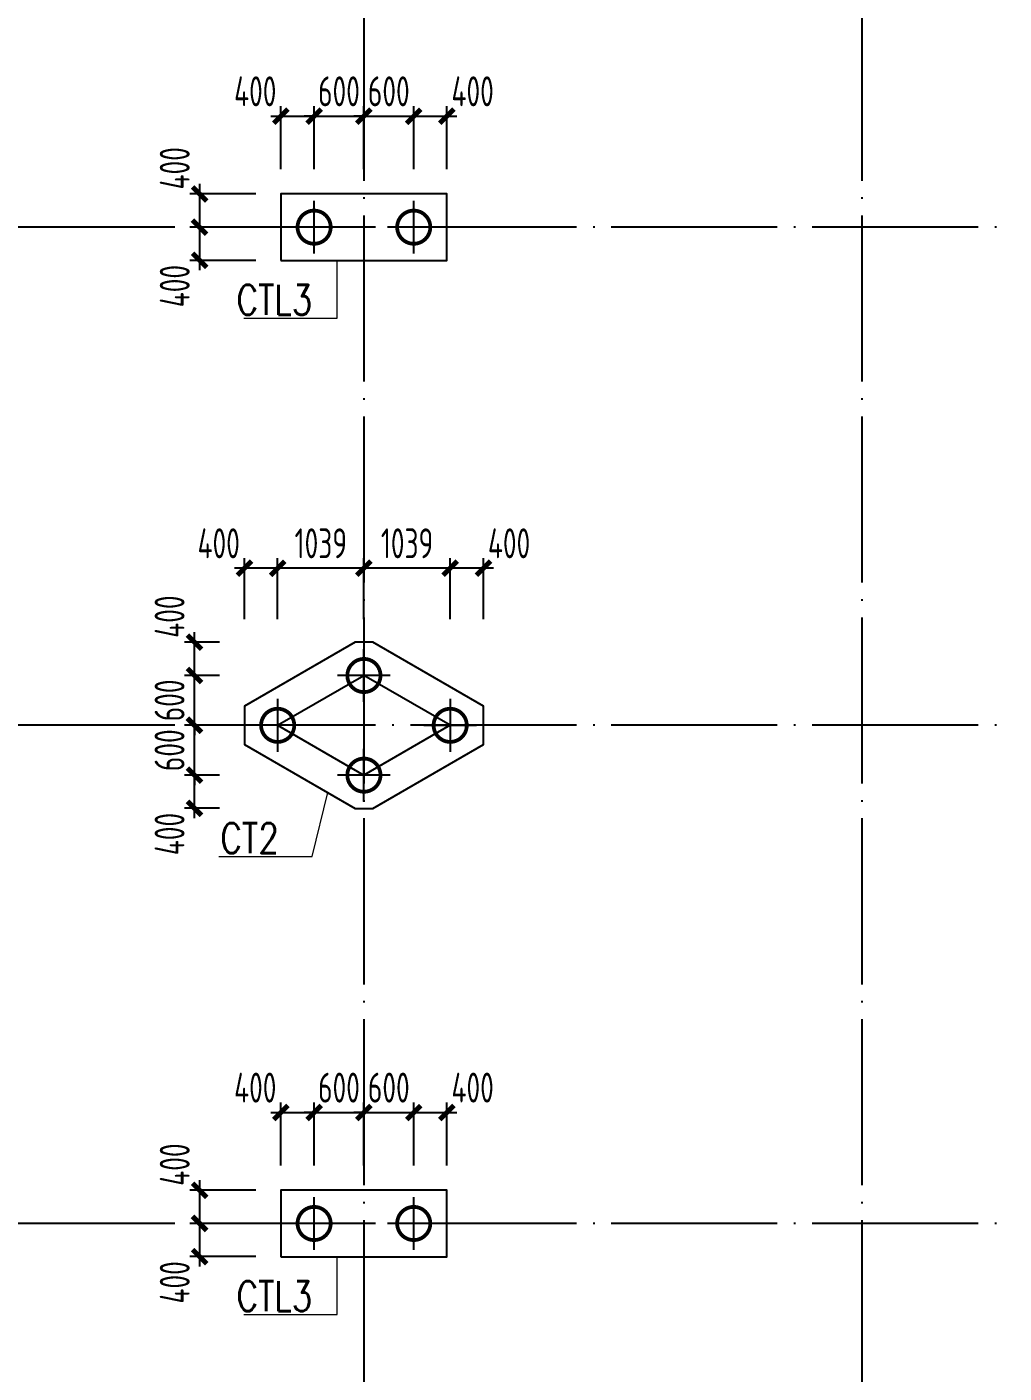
# Model space of a CAD drawing. Extents: x -1389621 to 57380, y -92505 to 283644.
# Drawn here: x -1364767 to -1352995, y 207315 to 223529 of the extents above; entities that cross this region are included whole.
import ezdxf
from ezdxf.enums import TextEntityAlignment as Align

# ---------------------------------------------------------------- set-up
doc = ezdxf.new("R2010")
doc.units = 0
doc.header["$LTSCALE"] = 100
doc.header["$MEASUREMENT"] = 0
doc.linetypes.add('DOTE', pattern=[2.42, 2, -0.2, 0.02, -0.2])
doc.layers.get('0').update_dxf_attribs({"linetype": 'CONTINUOUS'})
doc.layers.get('Defpoints').update_dxf_attribs({"linetype": 'CONTINUOUS'})
for name, color, linetype in [('DIM', 3, 'CONTINUOUS'), ('DOTE', 1, 'DOTE'), ('PUB_DIM', 3, 'CONTINUOUS'), ('单桩', 6, 'CONTINUOUS'), ('承台', 2, 'CONTINUOUS')]:
    doc.layers.add(name, color=color, linetype=linetype)
doc.layers.add('PUB_TEXT', color=7, linetype='CONTINUOUS', lineweight=15)
doc.styles.add('DIM_FONT', font='SIMPLEX', dxfattribs={"width": 0.7, "bigfont": 'GBCBIG'})
doc.styles.add('hztxt', font='txt', dxfattribs={"width": 0.7, "height": 10, "bigfont": 'hztxt.shx'})
doc.styles.add('TSSD_Dimension', font='tssdeng.shx', dxfattribs={"width": 0.7, "bigfont": 'hztxt.shx'})
doc.dimstyles.new('TSSD_100_100', dxfattribs={"dimtxt": 300, "dimasz": 100, "dimexe": 100, "dimexo": 250, "dimgap": 100, "dimtad": 1, "dimdec": 0, "dimzin": 0, "dimdsep": 46, "dimtxsty": 'TSSD_Dimension', "dimblk": 'ARCHTICK', "dimblk1": 'ARCHTICK', "dimblk2": 'ARCHTICK', "dimcen": 0, "dimdle": 100, "dimclrt": 7, "dimadec": 0, "dimazin": 0, "dimtfac": 1, "dimtdec": 0, "dimtix": 1, "dimtmove": 2, "dimatfit": 3, "dimfxl": 0, "dimtolj": 1, "dimtzin": 0, "dimarcsym": 0})

# ---------------------------------------------------------------- blocks, each defined once
blk = doc.blocks.new('U_B0HTE')
at = {"layer": '单桩'}
for p, q in [((0, 269.25), (0, -269.25)), ((-269.25, 0), (269.25, 0))]:
    blk.add_line(p, q, dxfattribs=at)
at = {"layer": '单桩', "const_width": 38.5}
blk.add_lwpolyline([(-169.25, 0, 1), (169.25, 0, 1)], format="xyb", close=True, dxfattribs=at)
at = {"style": 'DIM_FONT', "width": 0.8, "flags": 9}
for tag in ['YSIZE', 'XSIZE']:
    blk.add_attdef(tag, (0, 0), '', height=0.5, dxfattribs=at)
blk = doc.blocks.new('_ArchTick')
at = {"color": 0, "linetype": 'ByBlock'}
blk.add_lwpolyline([(-0.71, -0.71, 0.5, 0.5, 0), (0.71, 0.71, 0.5, 0.5, 0)], format="xyseb", dxfattribs=at)
blk = doc.blocks.new('*D1428')
at = {"layer": 'Defpoints', "color": 0, "ltscale": 100}
for p in [(-1361746, 217009), (-1361746, 216094), (-1360707, 216094)]:
    blk.add_point(p, dxfattribs=at)
at = {"layer": 'DIM', "color": 0, "lineweight": -2, "ltscale": 100}
for p, q in [((-1361746, 216394), (-1361746, 217129)), ((-1360707, 216394), (-1360707, 217129)), ((-1360587, 217009), (-1361866, 217009))]:
    blk.add_line(p, q, dxfattribs=at)
at = {"layer": 'DIM', "color": 0, "lineweight": -2, "ltscale": 100, "xscale": 120, "yscale": 120, "zscale": 120, "rotation": 180}
blk.add_blockref('_ArchTick', (-1361746, 217009), dxfattribs=at)
at = {"layer": 'DIM', "color": 0, "lineweight": -2, "ltscale": 100, "xscale": 120, "yscale": 120, "zscale": 120}
blk.add_blockref('_ArchTick', (-1360707, 217009), dxfattribs=at)
at = {"layer": 'DIM', "color": 7, "ltscale": 100, "insert": (-1361226, 217309), "char_height": 360, "attachment_point": 5, "style": 'TSSD_Dimension'}
blk.add_mtext('\\A1;1039', dxfattribs=at)
blk = doc.blocks.new('*D1429')
at = {"layer": 'Defpoints', "color": 0, "ltscale": 100}
for p in [(-1360707, 217009), (-1360707, 216094), (-1359667, 216094)]:
    blk.add_point(p, dxfattribs=at)
at = {"layer": 'DIM', "color": 0, "lineweight": -2, "ltscale": 100}
for p, q in [((-1360707, 216394), (-1360707, 217129)), ((-1359667, 216394), (-1359667, 217129)), ((-1359547, 217009), (-1360827, 217009))]:
    blk.add_line(p, q, dxfattribs=at)
at = {"layer": 'DIM', "color": 0, "lineweight": -2, "ltscale": 100, "xscale": 120, "yscale": 120, "zscale": 120, "rotation": 180}
blk.add_blockref('_ArchTick', (-1360707, 217009), dxfattribs=at)
at = {"layer": 'DIM', "color": 0, "lineweight": -2, "ltscale": 100, "xscale": 120, "yscale": 120, "zscale": 120}
blk.add_blockref('_ArchTick', (-1359667, 217009), dxfattribs=at)
at = {"layer": 'DIM', "color": 7, "ltscale": 100, "insert": (-1360187, 217309), "char_height": 360, "attachment_point": 5, "style": 'TSSD_Dimension'}
blk.add_mtext('\\A1;1039', dxfattribs=at)
blk = doc.blocks.new('*D1430')
at = {"layer": 'Defpoints', "color": 0, "ltscale": 100}
for p in [(-1362146, 217009), (-1362146, 216094), (-1361746, 216094)]:
    blk.add_point(p, dxfattribs=at)
at = {"layer": 'DIM', "color": 0, "lineweight": -2, "ltscale": 100}
for p, q in [((-1362146, 216394), (-1362146, 217129)), ((-1361746, 216394), (-1361746, 217129)), ((-1361626, 217009), (-1362266, 217009))]:
    blk.add_line(p, q, dxfattribs=at)
at = {"layer": 'DIM', "color": 0, "lineweight": -2, "ltscale": 100, "xscale": 120, "yscale": 120, "zscale": 120, "rotation": 180}
blk.add_blockref('_ArchTick', (-1362146, 217009), dxfattribs=at)
at = {"layer": 'DIM', "color": 0, "lineweight": -2, "ltscale": 100, "xscale": 120, "yscale": 120, "zscale": 120}
blk.add_blockref('_ArchTick', (-1361746, 217009), dxfattribs=at)
at = {"layer": 'DIM', "color": 7, "ltscale": 100, "insert": (-1362456, 217309), "char_height": 360, "attachment_point": 5, "style": 'TSSD_Dimension'}
blk.add_mtext('\\A1;400', dxfattribs=at)
blk = doc.blocks.new('*D1431')
at = {"layer": 'Defpoints', "color": 0, "ltscale": 100}
for p in [(-1359667, 217009), (-1359667, 216094), (-1359267, 216094)]:
    blk.add_point(p, dxfattribs=at)
at = {"layer": 'DIM', "color": 0, "lineweight": -2, "ltscale": 100}
for p, q in [((-1359667, 216394), (-1359667, 217129)), ((-1359267, 216394), (-1359267, 217129)), ((-1359147, 217009), (-1359787, 217009))]:
    blk.add_line(p, q, dxfattribs=at)
at = {"layer": 'DIM', "color": 0, "lineweight": -2, "ltscale": 100, "xscale": 120, "yscale": 120, "zscale": 120, "rotation": 180}
blk.add_blockref('_ArchTick', (-1359667, 217009), dxfattribs=at)
at = {"layer": 'DIM', "color": 0, "lineweight": -2, "ltscale": 100, "xscale": 120, "yscale": 120, "zscale": 120}
blk.add_blockref('_ArchTick', (-1359267, 217009), dxfattribs=at)
at = {"layer": 'DIM', "color": 7, "ltscale": 100, "insert": (-1358958, 217309), "char_height": 360, "attachment_point": 5, "style": 'TSSD_Dimension'}
blk.add_mtext('\\A1;400', dxfattribs=at)
blk = doc.blocks.new('*D1432')
at = {"layer": 'Defpoints', "color": 0, "ltscale": 100}
for p in [(-1362748, 214517), (-1362146, 214517), (-1362146, 214117)]:
    blk.add_point(p, dxfattribs=at)
at = {"layer": 'DIM', "color": 0, "lineweight": -2, "ltscale": 100}
for p, q in [((-1362446, 214517), (-1362868, 214517)), ((-1362748, 213997), (-1362748, 214637)), ((-1362446, 214117), (-1362868, 214117))]:
    blk.add_line(p, q, dxfattribs=at)
at = {"layer": 'DIM', "color": 0, "lineweight": -2, "ltscale": 100, "xscale": 120, "yscale": 120, "zscale": 120}
for p, rotation in [((-1362748, 214517), 90), ((-1362748, 214117), 270)]:
    blk.add_blockref('_ArchTick', p, dxfattribs=dict(at, rotation=rotation))
at = {"layer": 'DIM', "color": 7, "ltscale": 100, "insert": (-1363048, 213807), "char_height": 360, "attachment_point": 5, "rotation": 90, "style": 'TSSD_Dimension'}
blk.add_mtext('\\A1;400', dxfattribs=at)
blk = doc.blocks.new('*D1441')
at = {"layer": 'Defpoints', "color": 0, "ltscale": 100}
for p in [(-1362748, 215717), (-1362146, 215717), (-1362146, 215117)]:
    blk.add_point(p, dxfattribs=at)
at = {"layer": 'DIM', "color": 0, "lineweight": -2, "ltscale": 100}
for p, q in [((-1362748, 215717), (-1362748, 215837)), ((-1362446, 215717), (-1362868, 215717)), ((-1362748, 215117), (-1362748, 215717)), ((-1362446, 215117), (-1362868, 215117)), ((-1362748, 215117), (-1362748, 214997))]:
    blk.add_line(p, q, dxfattribs=at)
at = {"layer": 'DIM', "color": 0, "lineweight": -2, "ltscale": 100, "xscale": 120, "yscale": 120, "zscale": 120}
for p, rotation in [((-1362748, 215717), 270), ((-1362748, 215117), 90)]:
    blk.add_blockref('_ArchTick', p, dxfattribs=dict(at, rotation=rotation))
at = {"layer": 'DIM', "color": 7, "ltscale": 100, "insert": (-1363048, 215417), "char_height": 360, "attachment_point": 5, "rotation": 90, "style": 'TSSD_Dimension'}
blk.add_mtext('\\A1;600', dxfattribs=at)
blk = doc.blocks.new('*D1442')
at = {"layer": 'Defpoints', "color": 0, "ltscale": 100}
for p in [(-1362748, 216117), (-1362146, 216117), (-1362146, 215717)]:
    blk.add_point(p, dxfattribs=at)
at = {"layer": 'DIM', "color": 0, "lineweight": -2, "ltscale": 100}
for p, q in [((-1362748, 215597), (-1362748, 216237)), ((-1362446, 216117), (-1362868, 216117)), ((-1362446, 215717), (-1362868, 215717))]:
    blk.add_line(p, q, dxfattribs=at)
at = {"layer": 'DIM', "color": 0, "lineweight": -2, "ltscale": 100, "xscale": 120, "yscale": 120, "zscale": 120}
for p, rotation in [((-1362748, 216117), 90), ((-1362748, 215717), 270)]:
    blk.add_blockref('_ArchTick', p, dxfattribs=dict(at, rotation=rotation))
at = {"layer": 'DIM', "color": 7, "ltscale": 100, "insert": (-1363048, 216426), "char_height": 360, "attachment_point": 5, "rotation": 90, "style": 'TSSD_Dimension'}
blk.add_mtext('\\A1;400', dxfattribs=at)
blk = doc.blocks.new('*D1443')
at = {"layer": 'Defpoints', "color": 0, "ltscale": 100}
for p in [(-1362748, 215117), (-1362146, 215117), (-1362146, 214517)]:
    blk.add_point(p, dxfattribs=at)
at = {"layer": 'DIM', "color": 0, "lineweight": -2, "ltscale": 100}
for p, q in [((-1362748, 215117), (-1362748, 215237)), ((-1362446, 215117), (-1362868, 215117)), ((-1362748, 214517), (-1362748, 215117)), ((-1362446, 214517), (-1362868, 214517)), ((-1362748, 214517), (-1362748, 214397))]:
    blk.add_line(p, q, dxfattribs=at)
at = {"layer": 'DIM', "color": 0, "lineweight": -2, "ltscale": 100, "xscale": 120, "yscale": 120, "zscale": 120}
for p, rotation in [((-1362748, 215117), 270), ((-1362748, 214517), 90)]:
    blk.add_blockref('_ArchTick', p, dxfattribs=dict(at, rotation=rotation))
at = {"layer": 'DIM', "color": 7, "ltscale": 100, "insert": (-1363048, 214817), "char_height": 360, "attachment_point": 5, "rotation": 90, "style": 'TSSD_Dimension'}
blk.add_mtext('\\A1;600', dxfattribs=at)
blk = doc.blocks.new('*D1459')
at = {"layer": 'Defpoints', "color": 0, "ltscale": 100}
for p in [(-1361707, 221517), (-1362686, 221117), (-1361707, 221117)]:
    blk.add_point(p, dxfattribs=at)
at = {"layer": 'DIM', "color": 0, "lineweight": -2, "ltscale": 100}
for p, q in [((-1362007, 221517), (-1362806, 221517)), ((-1362686, 221637), (-1362686, 220997)), ((-1362007, 221117), (-1362806, 221117))]:
    blk.add_line(p, q, dxfattribs=at)
at = {"layer": 'DIM', "color": 0, "lineweight": -2, "ltscale": 100, "xscale": 120, "yscale": 120, "zscale": 120}
for p, rotation in [((-1362686, 221517), 90), ((-1362686, 221117), 270)]:
    blk.add_blockref('_ArchTick', p, dxfattribs=dict(at, rotation=rotation))
at = {"layer": 'DIM', "color": 7, "ltscale": 100, "insert": (-1362986, 221826), "char_height": 360, "attachment_point": 5, "rotation": 90, "style": 'TSSD_Dimension'}
blk.add_mtext('\\A1;400', dxfattribs=at)
blk = doc.blocks.new('*D1460')
at = {"layer": 'Defpoints', "color": 0, "ltscale": 100}
for p in [(-1361307, 222453), (-1361707, 221517), (-1361307, 221517)]:
    blk.add_point(p, dxfattribs=at)
at = {"layer": 'DIM', "color": 0, "lineweight": -2, "ltscale": 100}
for p, q in [((-1361707, 221817), (-1361707, 222573)), ((-1361307, 221817), (-1361307, 222573)), ((-1361827, 222453), (-1361187, 222453))]:
    blk.add_line(p, q, dxfattribs=at)
at = {"layer": 'DIM', "color": 0, "lineweight": -2, "ltscale": 100, "xscale": 120, "yscale": 120, "zscale": 120, "rotation": 180}
blk.add_blockref('_ArchTick', (-1361707, 222453), dxfattribs=at)
at = {"layer": 'DIM', "color": 0, "lineweight": -2, "ltscale": 100, "xscale": 120, "yscale": 120, "zscale": 120}
blk.add_blockref('_ArchTick', (-1361307, 222453), dxfattribs=at)
at = {"layer": 'DIM', "color": 7, "ltscale": 100, "insert": (-1362016, 222753), "char_height": 360, "attachment_point": 5, "style": 'TSSD_Dimension'}
blk.add_mtext('\\A1;400', dxfattribs=at)
blk = doc.blocks.new('*D1461')
at = {"layer": 'Defpoints', "color": 0, "ltscale": 100}
for p in [(-1361707, 221117), (-1362686, 220717), (-1361707, 220717)]:
    blk.add_point(p, dxfattribs=at)
at = {"layer": 'DIM', "color": 0, "lineweight": -2, "ltscale": 100}
for p, q in [((-1362686, 221237), (-1362686, 220597)), ((-1362007, 221117), (-1362806, 221117)), ((-1362007, 220717), (-1362806, 220717))]:
    blk.add_line(p, q, dxfattribs=at)
at = {"layer": 'DIM', "color": 0, "lineweight": -2, "ltscale": 100, "xscale": 120, "yscale": 120, "zscale": 120}
for p, rotation in [((-1362686, 221117), 90), ((-1362686, 220717), 270)]:
    blk.add_blockref('_ArchTick', p, dxfattribs=dict(at, rotation=rotation))
at = {"layer": 'DIM', "color": 7, "ltscale": 100, "insert": (-1362986, 220407), "char_height": 360, "attachment_point": 5, "rotation": 90, "style": 'TSSD_Dimension'}
blk.add_mtext('\\A1;400', dxfattribs=at)
blk = doc.blocks.new('*D1462')
at = {"layer": 'Defpoints', "color": 0, "ltscale": 100}
for p in [(-1360107, 222453), (-1360707, 221517), (-1360107, 221517)]:
    blk.add_point(p, dxfattribs=at)
at = {"layer": 'DIM', "color": 0, "lineweight": -2, "ltscale": 100}
for p, q in [((-1360707, 221817), (-1360707, 222573)), ((-1360107, 221817), (-1360107, 222573)), ((-1360707, 222453), (-1360827, 222453)), ((-1360707, 222453), (-1360107, 222453)), ((-1360107, 222453), (-1359987, 222453))]:
    blk.add_line(p, q, dxfattribs=at)
at = {"layer": 'DIM', "color": 0, "lineweight": -2, "ltscale": 100, "xscale": 120, "yscale": 120, "zscale": 120}
blk.add_blockref('_ArchTick', (-1360707, 222453), dxfattribs=at)
at = {"layer": 'DIM', "color": 0, "lineweight": -2, "ltscale": 100, "xscale": 120, "yscale": 120, "zscale": 120, "rotation": 180}
blk.add_blockref('_ArchTick', (-1360107, 222453), dxfattribs=at)
at = {"layer": 'DIM', "color": 7, "ltscale": 100, "insert": (-1360407, 222753), "char_height": 360, "attachment_point": 5, "style": 'TSSD_Dimension'}
blk.add_mtext('\\A1;600', dxfattribs=at)
blk = doc.blocks.new('*D1463')
at = {"layer": 'Defpoints', "color": 0, "ltscale": 100}
for p in [(-1359707, 222453), (-1360107, 221517), (-1359707, 221517)]:
    blk.add_point(p, dxfattribs=at)
at = {"layer": 'DIM', "color": 0, "lineweight": -2, "ltscale": 100}
for p, q in [((-1360107, 221817), (-1360107, 222573)), ((-1359707, 221817), (-1359707, 222573)), ((-1360227, 222453), (-1359587, 222453))]:
    blk.add_line(p, q, dxfattribs=at)
at = {"layer": 'DIM', "color": 0, "lineweight": -2, "ltscale": 100, "xscale": 120, "yscale": 120, "zscale": 120, "rotation": 180}
blk.add_blockref('_ArchTick', (-1360107, 222453), dxfattribs=at)
at = {"layer": 'DIM', "color": 0, "lineweight": -2, "ltscale": 100, "xscale": 120, "yscale": 120, "zscale": 120}
blk.add_blockref('_ArchTick', (-1359707, 222453), dxfattribs=at)
at = {"layer": 'DIM', "color": 7, "ltscale": 100, "insert": (-1359397, 222753), "char_height": 360, "attachment_point": 5, "style": 'TSSD_Dimension'}
blk.add_mtext('\\A1;400', dxfattribs=at)
blk = doc.blocks.new('*D1464')
at = {"layer": 'Defpoints', "color": 0, "ltscale": 100}
for p in [(-1360707, 222453), (-1361307, 221517), (-1360707, 221517)]:
    blk.add_point(p, dxfattribs=at)
at = {"layer": 'DIM', "color": 0, "lineweight": -2, "ltscale": 100}
for p, q in [((-1361307, 221817), (-1361307, 222573)), ((-1360707, 221817), (-1360707, 222573)), ((-1361307, 222453), (-1361427, 222453)), ((-1361307, 222453), (-1360707, 222453)), ((-1360707, 222453), (-1360587, 222453))]:
    blk.add_line(p, q, dxfattribs=at)
at = {"layer": 'DIM', "color": 0, "lineweight": -2, "ltscale": 100, "xscale": 120, "yscale": 120, "zscale": 120}
blk.add_blockref('_ArchTick', (-1361307, 222453), dxfattribs=at)
at = {"layer": 'DIM', "color": 0, "lineweight": -2, "ltscale": 100, "xscale": 120, "yscale": 120, "zscale": 120, "rotation": 180}
blk.add_blockref('_ArchTick', (-1360707, 222453), dxfattribs=at)
at = {"layer": 'DIM', "color": 7, "ltscale": 100, "insert": (-1361007, 222753), "char_height": 360, "attachment_point": 5, "style": 'TSSD_Dimension'}
blk.add_mtext('\\A1;600', dxfattribs=at)
blk = doc.blocks.new('*D1465')
at = {"layer": 'Defpoints', "color": 0, "ltscale": 100}
for p in [(-1361707, 209517), (-1362686, 209117), (-1361707, 209117)]:
    blk.add_point(p, dxfattribs=at)
at = {"layer": 'DIM', "color": 0, "lineweight": -2, "ltscale": 100}
for p, q in [((-1362007, 209517), (-1362806, 209517)), ((-1362686, 209637), (-1362686, 208997)), ((-1362007, 209117), (-1362806, 209117))]:
    blk.add_line(p, q, dxfattribs=at)
at = {"layer": 'DIM', "color": 0, "lineweight": -2, "ltscale": 100, "xscale": 120, "yscale": 120, "zscale": 120}
for p, rotation in [((-1362686, 209517), 90), ((-1362686, 209117), 270)]:
    blk.add_blockref('_ArchTick', p, dxfattribs=dict(at, rotation=rotation))
at = {"layer": 'DIM', "color": 7, "ltscale": 100, "insert": (-1362986, 209826), "char_height": 360, "attachment_point": 5, "rotation": 90, "style": 'TSSD_Dimension'}
blk.add_mtext('\\A1;400', dxfattribs=at)
blk = doc.blocks.new('*D1466')
at = {"layer": 'Defpoints', "color": 0, "ltscale": 100}
for p in [(-1361307, 210453), (-1361707, 209517), (-1361307, 209517)]:
    blk.add_point(p, dxfattribs=at)
at = {"layer": 'DIM', "color": 0, "lineweight": -2, "ltscale": 100}
for p, q in [((-1361707, 209817), (-1361707, 210573)), ((-1361307, 209817), (-1361307, 210573)), ((-1361827, 210453), (-1361187, 210453))]:
    blk.add_line(p, q, dxfattribs=at)
at = {"layer": 'DIM', "color": 0, "lineweight": -2, "ltscale": 100, "xscale": 120, "yscale": 120, "zscale": 120, "rotation": 180}
blk.add_blockref('_ArchTick', (-1361707, 210453), dxfattribs=at)
at = {"layer": 'DIM', "color": 0, "lineweight": -2, "ltscale": 100, "xscale": 120, "yscale": 120, "zscale": 120}
blk.add_blockref('_ArchTick', (-1361307, 210453), dxfattribs=at)
at = {"layer": 'DIM', "color": 7, "ltscale": 100, "insert": (-1362016, 210753), "char_height": 360, "attachment_point": 5, "style": 'TSSD_Dimension'}
blk.add_mtext('\\A1;400', dxfattribs=at)
blk = doc.blocks.new('*D1467')
at = {"layer": 'Defpoints', "color": 0, "ltscale": 100}
for p in [(-1361707, 209117), (-1362686, 208717), (-1361707, 208717)]:
    blk.add_point(p, dxfattribs=at)
at = {"layer": 'DIM', "color": 0, "lineweight": -2, "ltscale": 100}
for p, q in [((-1362686, 209237), (-1362686, 208597)), ((-1362007, 209117), (-1362806, 209117)), ((-1362007, 208717), (-1362806, 208717))]:
    blk.add_line(p, q, dxfattribs=at)
at = {"layer": 'DIM', "color": 0, "lineweight": -2, "ltscale": 100, "xscale": 120, "yscale": 120, "zscale": 120}
for p, rotation in [((-1362686, 209117), 90), ((-1362686, 208717), 270)]:
    blk.add_blockref('_ArchTick', p, dxfattribs=dict(at, rotation=rotation))
at = {"layer": 'DIM', "color": 7, "ltscale": 100, "insert": (-1362986, 208407), "char_height": 360, "attachment_point": 5, "rotation": 90, "style": 'TSSD_Dimension'}
blk.add_mtext('\\A1;400', dxfattribs=at)
blk = doc.blocks.new('*D1468')
at = {"layer": 'Defpoints', "color": 0, "ltscale": 100}
for p in [(-1360107, 210453), (-1360707, 209517), (-1360107, 209517)]:
    blk.add_point(p, dxfattribs=at)
at = {"layer": 'DIM', "color": 0, "lineweight": -2, "ltscale": 100}
for p, q in [((-1360707, 209817), (-1360707, 210573)), ((-1360107, 209817), (-1360107, 210573)), ((-1360707, 210453), (-1360827, 210453)), ((-1360707, 210453), (-1360107, 210453)), ((-1360107, 210453), (-1359987, 210453))]:
    blk.add_line(p, q, dxfattribs=at)
at = {"layer": 'DIM', "color": 0, "lineweight": -2, "ltscale": 100, "xscale": 120, "yscale": 120, "zscale": 120}
blk.add_blockref('_ArchTick', (-1360707, 210453), dxfattribs=at)
at = {"layer": 'DIM', "color": 0, "lineweight": -2, "ltscale": 100, "xscale": 120, "yscale": 120, "zscale": 120, "rotation": 180}
blk.add_blockref('_ArchTick', (-1360107, 210453), dxfattribs=at)
at = {"layer": 'DIM', "color": 7, "ltscale": 100, "insert": (-1360407, 210753), "char_height": 360, "attachment_point": 5, "style": 'TSSD_Dimension'}
blk.add_mtext('\\A1;600', dxfattribs=at)
blk = doc.blocks.new('*D1469')
at = {"layer": 'Defpoints', "color": 0, "ltscale": 100}
for p in [(-1359707, 210453), (-1360107, 209517), (-1359707, 209517)]:
    blk.add_point(p, dxfattribs=at)
at = {"layer": 'DIM', "color": 0, "lineweight": -2, "ltscale": 100}
for p, q in [((-1360107, 209817), (-1360107, 210573)), ((-1359707, 209817), (-1359707, 210573)), ((-1360227, 210453), (-1359587, 210453))]:
    blk.add_line(p, q, dxfattribs=at)
at = {"layer": 'DIM', "color": 0, "lineweight": -2, "ltscale": 100, "xscale": 120, "yscale": 120, "zscale": 120, "rotation": 180}
blk.add_blockref('_ArchTick', (-1360107, 210453), dxfattribs=at)
at = {"layer": 'DIM', "color": 0, "lineweight": -2, "ltscale": 100, "xscale": 120, "yscale": 120, "zscale": 120}
blk.add_blockref('_ArchTick', (-1359707, 210453), dxfattribs=at)
at = {"layer": 'DIM', "color": 7, "ltscale": 100, "insert": (-1359397, 210753), "char_height": 360, "attachment_point": 5, "style": 'TSSD_Dimension'}
blk.add_mtext('\\A1;400', dxfattribs=at)
blk = doc.blocks.new('*D1470')
at = {"layer": 'Defpoints', "color": 0, "ltscale": 100}
for p in [(-1360707, 210453), (-1361307, 209517), (-1360707, 209517)]:
    blk.add_point(p, dxfattribs=at)
at = {"layer": 'DIM', "color": 0, "lineweight": -2, "ltscale": 100}
for p, q in [((-1361307, 209817), (-1361307, 210573)), ((-1360707, 209817), (-1360707, 210573)), ((-1361307, 210453), (-1361427, 210453)), ((-1361307, 210453), (-1360707, 210453)), ((-1360707, 210453), (-1360587, 210453))]:
    blk.add_line(p, q, dxfattribs=at)
at = {"layer": 'DIM', "color": 0, "lineweight": -2, "ltscale": 100, "xscale": 120, "yscale": 120, "zscale": 120}
blk.add_blockref('_ArchTick', (-1361307, 210453), dxfattribs=at)
at = {"layer": 'DIM', "color": 0, "lineweight": -2, "ltscale": 100, "xscale": 120, "yscale": 120, "zscale": 120, "rotation": 180}
blk.add_blockref('_ArchTick', (-1360707, 210453), dxfattribs=at)
at = {"layer": 'DIM', "color": 7, "ltscale": 100, "insert": (-1361007, 210753), "char_height": 360, "attachment_point": 5, "style": 'TSSD_Dimension'}
blk.add_mtext('\\A1;600', dxfattribs=at)

msp = doc.modelspace()

# ---------------------------------------------------------------- linework, layer by layer
at = {"layer": 'DOTE', "linetype": 'DOTE', "ltscale": 10}
for p, q in [((-1360706.633, 240616.717), (-1360706.633, 165616.717)), ((-1354706.633, 240616.717), (-1354706.633, 165616.717)), ((-1341206.633, 221116.717), (-1382628.63, 221116.717)), ((-1341206.633, 215116.717), (-1382628.63, 215116.717)), ((-1341206.633, 209116.717), (-1382628.63, 209116.717))]:
    msp.add_line(p, q, dxfattribs=at)
at = {"layer": 'PUB_TEXT'}
for p, q in [((-1361029.474, 220021.954), (-1361029.474, 220716.717)), ((-1362155.126, 220021.954), (-1361029.474, 220021.954)), ((-1361328.805, 213538.754), (-1361141.39, 214305.844)), ((-1362454.457, 213538.754), (-1361328.805, 213538.754)), ((-1361029.474, 208021.954), (-1361029.474, 208716.717)), ((-1362155.126, 208021.954), (-1361029.474, 208021.954))]:
    msp.add_line(p, q, dxfattribs=at)
at = {"layer": '单桩'}
for p, q in [((-1361745.863, 215116.717), (-1360706.633, 215716.717)), ((-1359667.402, 215116.717), (-1360706.633, 215716.717)), ((-1361745.863, 215116.717), (-1360706.633, 214516.717)), ((-1359667.402, 215116.717), (-1360706.633, 214516.717))]:
    msp.add_line(p, q, dxfattribs=at)
at = {"layer": '承台'}
for points in [[(-1361706.633, 220716.717), (-1359706.633, 220716.717), (-1359706.633, 221516.717), (-1361706.633, 221516.717), (-1361706.633, 220716.717)], [(-1361706.633, 208716.717), (-1359706.633, 208716.717), (-1359706.633, 209516.717), (-1361706.633, 209516.717), (-1361706.633, 208716.717)]]:
    msp.add_lwpolyline(points, dxfattribs=at)
msp.add_lwpolyline([(-1360813.812, 214116.717), (-1360599.453, 214116.717), (-1359267.402, 214885.777), (-1359267.402, 215347.657), (-1360599.453, 216116.717), (-1360813.812, 216116.717), (-1362145.863, 215347.657), (-1362145.863, 214885.777)], close=True, dxfattribs=at)

# ---------------------------------------------------------------- block references
at = {"layer": '单桩', "yscale": 1.18, "zscale": 1.18}
for p, xscale, rotation in [((-1361306.633, 221116.717), -1.18, 270), ((-1360106.633, 221116.717), -1.18, 270), ((-1360706.633, 215716.717), 1.17999999999995, 180), ((-1360706.633, 214516.717), 1.17999999999995, 180), ((-1361306.633, 209116.717), -1.18, 270), ((-1360106.633, 209116.717), -1.18, 270)]:
    msp.add_blockref('U_B0HTE', p, dxfattribs=dict(at, xscale=xscale, rotation=rotation))
for p, xscale in [((-1361745.863, 215116.717), -1.17999999999995), ((-1359667.402, 215116.717), 1.17999999999995)]:
    msp.add_blockref('U_B0HTE', p, dxfattribs=dict(at, xscale=xscale))

# ---------------------------------------------------------------- texts
at = {"layer": 'PUB_DIM', "color": 7, "linetype": 'Continuous', "style": 'hztxt', "width": 0.8}
for s, p in [('CTL3', (-1361784.243, 220241.895)), ('CT2', (-1362083.574, 213758.694)), ('CTL3', (-1361784.243, 208241.895))]:
    msp.add_text(s, height=360, dxfattribs=at).set_placement(p, align=Align.MIDDLE)

# ---------------------------------------------------------------- dimensions: what is measured, and where the dimension line sits
at = {"layer": 'DIM', "ltscale": 100}
for base, p1, p2, picture, middle in [((-1361306.633, 222453.146), (-1361706.633, 221516.717), (-1361306.633, 221516.717), '*D1460', (-1362016.325, 222753.146)), ((-1359706.633, 222453.146), (-1360106.633, 221516.717), (-1359706.633, 221516.717), '*D1463', (-1359396.94, 222753.146)), ((-1362145.863, 217009.289), (-1361745.863, 216093.554), (-1362145.863, 216093.554), '*D1430', (-1362455.555, 217309.289)), ((-1359667.402, 217009.289), (-1359267.402, 216093.554), (-1359667.402, 216093.554), '*D1431', (-1358957.71, 217309.289)), ((-1361306.633, 210453.146), (-1361706.633, 209516.717), (-1361306.633, 209516.717), '*D1466', (-1362016.325, 210753.146)), ((-1359706.633, 210453.146), (-1360106.633, 209516.717), (-1359706.633, 209516.717), '*D1469', (-1359396.94, 210753.146))]:
    dim = msp.add_linear_dim(base=base, p1=p1, p2=p2, dimstyle='TSSD_100_100', override={"dimscale": 1.2}, dxfattribs=at)
    dim.commit()
    dim.dimension.update_dxf_attribs({"geometry": picture, "text_midpoint": middle, "dimtype": 160})
for base, p1, p2, picture, middle in [((-1360706.633, 222453.146), (-1361306.633, 221516.717), (-1360706.633, 221516.717), '*D1464', (-1361006.633, 222753.146)), ((-1360106.633, 222453.146), (-1360706.633, 221516.717), (-1360106.633, 221516.717), '*D1462', (-1360406.633, 222753.146)), ((-1361745.863, 217009.289), (-1360706.633, 216093.554), (-1361745.863, 216093.554), '*D1428', (-1361226.248, 217309.289)), ((-1360706.633, 217009.289), (-1359667.402, 216093.554), (-1360706.633, 216093.554), '*D1429', (-1360187.017, 217309.289)), ((-1360706.633, 210453.146), (-1361306.633, 209516.717), (-1360706.633, 209516.717), '*D1470', (-1361006.633, 210753.146)), ((-1360106.633, 210453.146), (-1360706.633, 209516.717), (-1360106.633, 209516.717), '*D1468', (-1360406.633, 210753.146))]:
    dim = msp.add_linear_dim(base=base, p1=p1, p2=p2, dimstyle='TSSD_100_100', override={"dimscale": 1.2}, dxfattribs=at)
    dim.commit()
    dim.dimension.update_dxf_attribs({"geometry": picture, "text_midpoint": middle})
for base, p1, p2, picture, middle in [((-1362685.646, 221116.717), (-1361706.633, 221516.717), (-1361706.633, 221116.717), '*D1459', (-1362985.646, 221826.41)), ((-1362685.646, 220716.717), (-1361706.633, 221116.717), (-1361706.633, 220716.717), '*D1461', (-1362985.646, 220407.025)), ((-1362747.975, 216116.717), (-1362145.863, 215716.717), (-1362145.863, 216116.717), '*D1442', (-1363047.975, 216426.41)), ((-1362747.975, 214516.717), (-1362145.863, 214116.717), (-1362145.863, 214516.717), '*D1432', (-1363047.975, 213807.025)), ((-1362685.646, 209116.717), (-1361706.633, 209516.717), (-1361706.633, 209116.717), '*D1465', (-1362985.646, 209826.41)), ((-1362685.646, 208716.717), (-1361706.633, 209116.717), (-1361706.633, 208716.717), '*D1467', (-1362985.646, 208407.025))]:
    dim = msp.add_linear_dim(base=base, p1=p1, p2=p2, angle=90, dimstyle='TSSD_100_100', override={"dimscale": 1.2}, dxfattribs=at)
    dim.commit()
    dim.dimension.update_dxf_attribs({"geometry": picture, "text_midpoint": middle, "dimtype": 160})
for base, p1, p2, picture, middle in [((-1362747.975, 215716.717), (-1362145.863, 215116.717), (-1362145.863, 215716.717), '*D1441', (-1363047.975, 215416.717)), ((-1362747.975, 215116.717), (-1362145.863, 214516.717), (-1362145.863, 215116.717), '*D1443', (-1363047.975, 214816.717))]:
    dim = msp.add_linear_dim(base=base, p1=p1, p2=p2, angle=90, dimstyle='TSSD_100_100', override={"dimscale": 1.2}, dxfattribs=at)
    dim.commit()
    dim.dimension.update_dxf_attribs({"geometry": picture, "text_midpoint": middle})

doc.saveas('drawing.dxf')
